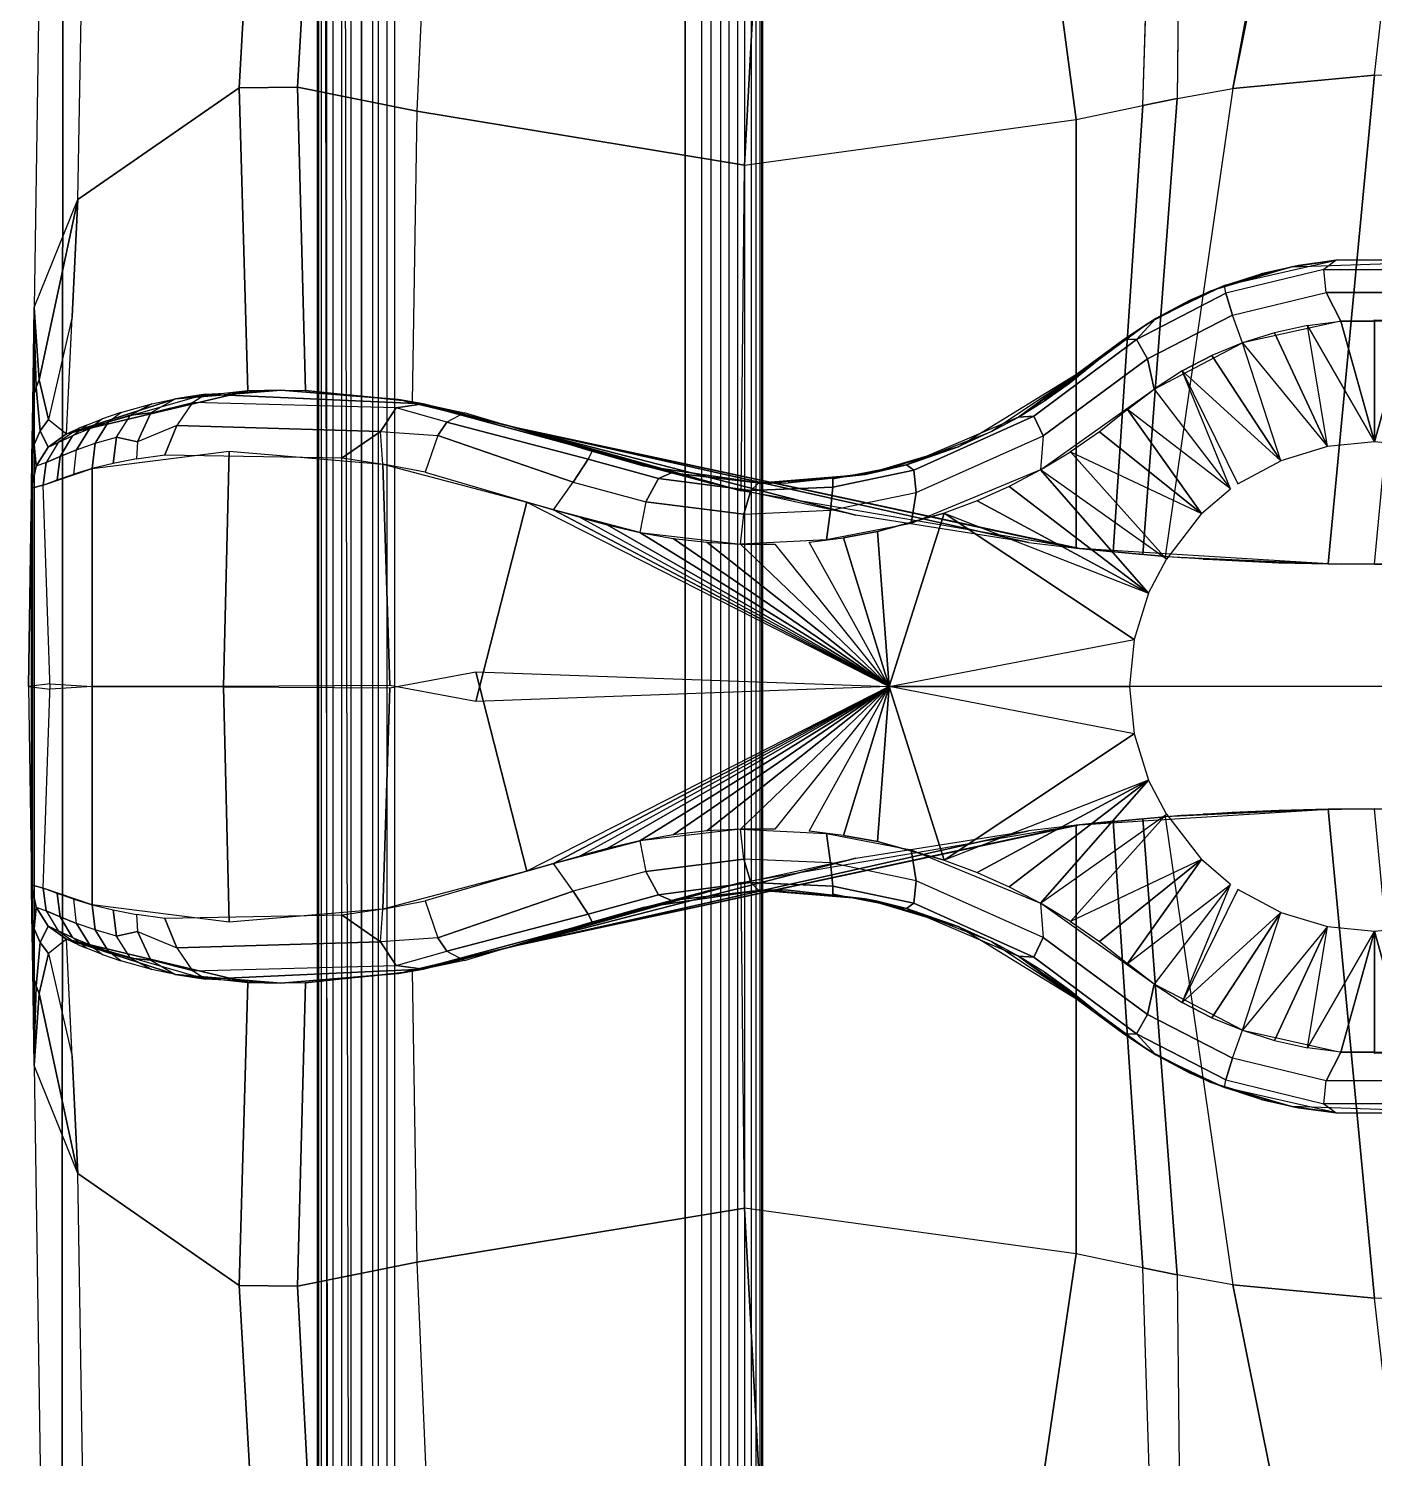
# Model space of a CAD drawing. Extents: x 0.7 to 22.7, y -29.1 to 8.9.
# Drawn here: x 0.67 to 11.67, y -17.46 to -5.77 of the extents above; entities that cross this region are included whole.
import ezdxf

# ---------------------------------------------------------------- set-up
doc = ezdxf.new("R2010")
doc.units = 0
doc.header["$MEASUREMENT"] = 0
doc.layers.get('0').update_dxf_attribs({"linetype": 'CONTINUOUS'})

msp = doc.modelspace()

# ---------------------------------------------------------------- linework, layer by layer
at = {"lineweight": -3}
msp.add_line((13.67, -11.149), (9.67, -11.149), dxfattribs=at)
msp.add_line((13.67, -11.149), (9.67, -11.149), dxfattribs=at)
for points in [[(1.073, -7.167, 76.944), (1.344, 7.867, 77.027), (0.956, 7.866, 77.866), (0.717, -8.05, 77.711)], [(0.94, -29.149, 77.857), (0.94, -29.149, 84.145), (0.956, 7.866, 84.145), (0.956, 7.866, 77.866)], [(0.956, 7.866, 84.145), (6.67, 6.121, 84.145), (6.67, -28.849, 84.145), (0.94, -29.149, 84.145)], [(1.344, 7.867, 77.027), (3.183, 7.858, 76.733), (2.391, -6.253, 76.598), (1.073, -7.167, 76.944)], [(3.183, 7.858, 76.733), (3.679, 7.856, 76.791), (2.868, -6.249, 76.61), (2.391, -6.253, 76.598)], [(3.679, 7.856, 76.791), (4.492, 7.854, 76.974), (3.844, -6.444, 76.745), (2.868, -6.249, 76.61)], [(7.314, 7.851, 77.721), (4.492, 7.854, 76.974), (3.844, -6.444, 76.745), (6.521, -6.886, 77.55)], [(9.232, -6.512, 78.013), (7.314, 7.851, 77.721), (6.521, -6.886, 77.55), (9.232, -6.512, 78.013)], [(9.778, -6.398, 78.066), (10.21, 7.851, 78.098), (7.314, 7.851, 77.721), (9.232, -6.512, 78.013)], [(10.512, -6.258, 78.116), (13.13, 7.851, 78.098), (10.21, 7.851, 78.098), (10.059, -6.341, 78.088)], [(9.778, -6.398, 78.066), (10.194, 6.851, 78.097), (10.059, -6.341, 78.088), (9.778, -6.398, 78.066)], [(10.512, -6.258, 78.116), (11.67, -6.149, 78.145), (13.147, 6.851, 78.097), (10.512, -6.258, 78.116)], [(3.031, 6.121, 82.168), (3.039, 6.121, 82.259), (3.039, -28.849, 82.259), (3.031, -28.849, 82.168)], [(3.031, 6.121, 79.824), (3.037, 6.121, 79.745), (3.037, -28.849, 79.745), (3.031, -28.849, 79.816)], [(3.031, -28.849, 79.816), (3.031, -28.849, 82.168), (3.031, 6.121, 82.168), (3.031, 6.121, 79.824)], [(3.037, -28.849, 79.745), (3.126, -28.849, 79.53), (3.085, 6.121, 79.597), (3.037, 6.121, 79.745)], [(3.039, -28.849, 82.259), (3.064, -28.849, 82.348), (3.064, 6.121, 82.348), (3.039, 6.121, 82.259)], [(3.064, 6.121, 82.348), (3.105, 6.121, 82.43), (3.105, -28.849, 82.43), (3.064, -28.849, 82.348)], [(3.085, 6.121, 79.597), (3.237, 6.121, 79.419), (3.304, -28.849, 79.378), (3.126, -28.849, 79.53)], [(3.105, -28.849, 82.43), (3.16, -28.849, 82.503), (3.16, 6.121, 82.503), (3.105, 6.121, 82.43)], [(3.16, 6.121, 82.503), (3.228, 6.121, 82.565), (3.228, -28.849, 82.565), (3.16, -28.849, 82.503)], [(3.228, -28.849, 82.565), (3.306, -28.849, 82.614), (3.306, 6.121, 82.614), (3.228, 6.121, 82.565)], [(3.304, -28.849, 79.378), (3.531, -28.849, 79.324), (3.531, 6.121, 79.324), (3.237, 6.121, 79.419)], [(3.306, 6.121, 82.614), (3.391, 6.121, 82.648), (3.391, -28.849, 82.648), (3.306, -28.849, 82.614)], [(3.391, 6.121, 82.648), (3.481, 6.121, 82.665), (3.481, -28.849, 82.665), (3.391, -28.849, 82.648)], [(3.531, 6.121, 82.668), (3.481, 6.121, 82.665), (3.481, -28.849, 82.665), (3.531, -28.849, 82.668)], [(3.598, -28.849, 82.663), (3.531, -28.849, 82.668), (3.531, 6.121, 82.668), (3.598, 6.121, 82.663)], [(3.663, 6.121, 82.65), (3.598, 6.121, 82.663), (3.598, -28.849, 82.663), (3.663, -28.849, 82.65)], [(3.663, -28.849, 82.65), (3.663, 6.121, 82.65), (6.038, 6.121, 81.997), (6.038, -28.849, 81.997)], [(6.038, 6.121, 81.997), (6.17, 6.121, 81.98), (6.17, -28.849, 81.98), (6.038, -28.849, 81.997)], [(6.17, -28.849, 81.98), (6.249, -28.849, 81.986), (6.249, 6.121, 81.986), (6.17, 6.121, 81.98)], [(6.249, 6.121, 81.986), (6.325, 6.121, 82.004), (6.325, -28.849, 82.004), (6.249, -28.849, 81.986)], [(6.325, -28.849, 82.004), (6.397, -28.849, 82.034), (6.397, 6.121, 82.034), (6.325, 6.121, 82.004)], [(6.397, 6.121, 82.034), (6.464, 6.121, 82.075), (6.464, -28.849, 82.075), (6.397, -28.849, 82.034)], [(6.464, -28.849, 82.075), (6.524, -28.849, 82.126), (6.524, 6.121, 82.126), (6.464, 6.121, 82.075)], [(6.524, 6.121, 82.126), (6.575, 6.121, 82.186), (6.575, -28.849, 82.186), (6.524, -28.849, 82.126)], [(6.575, -28.849, 82.186), (6.616, -28.849, 82.253), (6.616, 6.121, 82.253), (6.575, 6.121, 82.186)], [(6.616, 6.121, 82.253), (6.646, 6.121, 82.325), (6.646, -28.849, 82.325), (6.616, -28.849, 82.253)], [(6.646, -28.849, 82.325), (6.664, -28.849, 82.401), (6.664, 6.121, 82.401), (6.646, 6.121, 82.325)], [(6.664, 6.121, 82.401), (6.67, 6.121, 82.48), (6.67, -28.849, 82.48), (6.664, -28.849, 82.401)], [(6.67, 6.121, 82.48), (6.67, 6.121, 84.145), (6.67, -28.849, 84.145), (6.67, -28.849, 82.48)], [(6.67, -28.849, 84.145), (6.67, -28.849, 82.48), (6.67, 6.121, 82.48), (6.67, 6.121, 84.145)], [(11.293, -10.146, 74.159), (11.67, -6.149, 78.145), (10.512, -6.258, 78.116), (9.959, -10.084, 74.357)], [(11.67, -10.149, 74.145), (12.048, -6.163, 78.142), (11.67, -6.149, 78.145), (11.293, -10.146, 74.159)], [(1.073, -7.167, 76.944), (2.391, -6.253, 76.598), (2.463, -8.73, 74.098), (0.98, -9.083, 74.703)], [(2.391, -6.253, 76.598), (2.868, -6.249, 76.61), (2.934, -8.729, 74.115), (2.463, -8.73, 74.098)], [(2.934, -8.729, 74.115), (2.868, -6.249, 76.61), (3.844, -6.444, 76.745), (3.805, -8.822, 74.273)], [(10.059, -6.341, 78.088), (10.512, -6.258, 78.116), (9.959, -10.084, 74.357), (9.778, -10.07, 74.394)], [(9.232, -6.512, 78.013), (9.778, -6.398, 78.066), (9.536, -10.048, 74.445), (9.232, -10.017, 74.508)], [(9.778, -6.398, 78.066), (10.059, -6.341, 78.088), (9.778, -10.07, 74.394), (9.536, -10.048, 74.445)], [(6.495, -9.548, 74.883), (6.521, -6.886, 77.55), (3.844, -6.444, 76.745), (3.805, -8.822, 74.273)], [(6.521, -6.886, 77.55), (9.232, -6.512, 78.013), (9.232, -10.017, 74.508), (6.495, -9.548, 74.883)], [(0.757, -8.64, 76.952), (0.717, -8.05, 77.711), (1.073, -7.167, 76.944), (0.757, -8.64, 76.952)], [(0.757, -8.64, 76.952), (1.073, -7.167, 76.944), (1.027, -8.125, 75.823), (0.833, -8.966, 76.055)], [(11.359, -7.663, 0.397), (11.258, -7.738, 0.154), (10.455, -7.933, 0.183), (10.446, -7.87, 0.425)], [(12.119, -7.679, 3.745), (11.985, -7.663, 0.397), (11.359, -7.663, 0.397), (10.995, -7.716, 3.755)], [(11.359, -7.663, 0.397), (11.258, -7.738, 0.154), (12.086, -7.738, 0.155), (11.985, -7.663, 0.397)], [(11.277, -7.928, -0.037), (11.258, -7.738, 0.154), (10.455, -7.933, 0.183), (10.511, -8.112, -0.007)], [(12.086, -7.738, 0.155), (12.067, -7.928, -0.037), (11.277, -7.928, -0.037), (11.258, -7.738, 0.154)], [(9.884, -8.139, 0.458), (9.727, -8.311, 0.234), (10.455, -7.933, 0.183), (10.446, -7.87, 0.425)], [(9.727, -8.311, 0.234), (9.816, -8.468, 0.045), (10.511, -8.112, -0.007), (10.455, -7.933, 0.183)], [(10.511, -8.112, -0.007), (11.277, -7.928, -0.037), (11.396, -8.161, -0.103), (10.592, -8.339, -0.074)], [(12.067, -7.928, -0.037), (11.946, -8.161, -0.103), (11.396, -8.161, -0.103), (11.277, -7.928, -0.037)], [(0.717, -8.05, 77.711), (0.717, -14.248, 77.711), (0.705, -13.464, 77.05), (0.705, -8.834, 77.05)], [(0.715, -8.15, 77.686), (0.717, -8.05, 77.711), (0.757, -8.64, 76.952), (0.731, -8.7, 76.975)], [(0.712, -8.761, 77.019), (0.714, -8.246, 77.63), (0.715, -8.174, 77.653), (0.731, -8.7, 76.975)], [(0.98, -9.083, 74.703), (1.027, -8.125, 75.823), (0.833, -8.966, 76.055), (0.98, -9.083, 74.703)], [(9.816, -8.468, 0.045), (9.869, -8.716, -0.02), (10.592, -8.339, -0.074), (10.511, -8.112, -0.007)], [(11.124, -8.197, -0.097), (11.396, -8.161, -0.103), (11.67, -9.149, -0.105), (11.124, -8.197, -0.097)], [(11.396, -8.161, -0.103), (11.671, -8.161, -0.103), (11.67, -9.149, -0.105), (11.396, -8.161, -0.103)], [(11.671, -8.149, -0.105), (11.946, -8.161, -0.103), (11.67, -9.149, -0.105), (11.671, -8.161, -0.103)], [(11.946, -8.161, -0.103), (12.055, -9.187, -0.101), (11.67, -9.149, -0.105), (11.946, -8.161, -0.103)], [(0.705, -8.834, 77.05), (0.714, -8.246, 77.63), (0.712, -8.761, 77.019), (0.705, -8.834, 77.05)], [(10.592, -8.339, -0.074), (11.286, -9.187, -0.101), (10.855, -8.256, -0.087), (10.592, -8.339, -0.074)], [(10.855, -8.256, -0.087), (11.286, -9.187, -0.101), (11.124, -8.197, -0.097), (10.855, -8.256, -0.087)], [(11.124, -8.197, -0.097), (11.67, -9.149, -0.105), (11.286, -9.187, -0.101), (11.124, -8.197, -0.097)], [(9.622, -8.311, 0.478), (8.762, -8.945, 0.586), (8.888, -8.938, 0.334), (9.727, -8.311, 0.234)], [(9.816, -8.468, 0.045), (9.727, -8.311, 0.234), (8.888, -8.938, 0.334), (8.963, -9.098, 0.146)], [(10.341, -8.443, -0.059), (10.905, -9.302, -0.089), (10.592, -8.339, -0.074), (10.341, -8.443, -0.059)], [(10.592, -8.339, -0.074), (11.286, -9.187, -0.101), (10.905, -9.302, -0.089), (10.592, -8.339, -0.074)], [(8.963, -9.098, 0.146), (8.941, -9.378, 0.091), (9.869, -8.716, -0.02), (9.816, -8.468, 0.045)], [(10.1, -8.568, -0.04), (10.341, -8.443, -0.059), (10.905, -9.302, -0.089), (10.1, -8.568, -0.04)], [(10.1, -8.568, -0.04), (10.905, -9.302, -0.089), (10.341, -8.443, -0.059), (10.1, -8.568, -0.04)], [(0.766, -9.057, 76.068), (0.731, -8.7, 76.975), (0.757, -8.64, 76.952), (0.833, -8.966, 76.055)], [(9.869, -8.716, -0.02), (10.495, -9.531, 0.116), (10.1, -8.568, -0.04), (9.869, -8.716, -0.02)], [(10.1, -8.568, -0.04), (10.555, -9.49, -0.072), (10.905, -9.302, -0.089), (10.1, -8.568, -0.04)], [(0.705, -8.834, 77.05), (0.712, -8.761, 77.019), (0.716, -9.169, 76.107), (0.698, -9.282, 76.167)], [(0.716, -9.169, 76.107), (0.712, -8.761, 77.019), (0.731, -8.7, 76.975), (0.766, -9.057, 76.068)], [(0.98, -9.083, 74.703), (2.463, -8.73, 74.098), (1.87, -8.795, 56.569), (0.98, -9.083, 5.414)], [(2.115, -8.757, 3.482), (1.87, -8.795, 21.366), (0.98, -9.083, 5.414), (2.115, -8.757, 3.482)], [(1.87, -8.795, 3.765), (1.669, -8.912, 3.609), (2.009, -8.826, 3.261), (2.115, -8.757, 3.482)], [(2.731, -8.724, 16.129), (1.87, -8.795, 21.366), (2.115, -8.757, 3.482), (2.731, -8.724, 16.129)], [(2.731, -8.724, 45.61), (1.87, -8.795, 56.569), (1.87, -8.795, 21.366), (2.731, -8.724, 16.129)], [(2.731, -8.724, 45.61), (2.463, -8.73, 74.098), (1.87, -8.795, 56.569), (2.731, -8.724, 45.61)], [(2.009, -8.826, 3.261), (2.115, -8.757, 3.482), (3.896, -8.838, 2.145), (3.674, -8.87, 1.965)], [(3.896, -8.838, 2.145), (2.115, -8.757, 3.482), (2.731, -8.724, 16.129), (3.694, -8.803, 16.129)], [(2.731, -8.724, 45.61), (2.934, -8.729, 74.115), (2.463, -8.73, 74.098), (2.731, -8.724, 45.61)], [(3.694, -8.803, 16.129), (3.694, -8.803, 45.61), (2.731, -8.724, 45.61), (2.731, -8.724, 16.129)], [(2.731, -8.724, 45.61), (2.934, -8.729, 74.115), (3.694, -8.803, 45.61), (2.731, -8.724, 45.61)], [(4.661, -9.034, 56.447), (3.805, -8.822, 74.273), (2.934, -8.729, 74.115), (3.694, -8.803, 45.61)], [(9.869, -8.716, -0.02), (10.495, -9.531, 0.116), (9.651, -8.884, 0.002), (9.869, -8.716, -0.02)], [(0.705, -8.834, 77.05), (0.698, -9.282, 76.167), (0.698, -13.016, 76.167), (0.705, -13.464, 77.05)], [(0.98, -9.083, 5.414), (1.87, -8.795, 21.366), (1.87, -8.795, 56.569), (0.98, -9.083, 5.414)], [(1.324, -8.985, 4.204), (1.423, -8.908, 4.41), (1.678, -8.836, 4.016), (1.502, -8.93, 3.916)], [(1.678, -8.836, 4.016), (1.87, -8.795, 3.765), (1.669, -8.912, 3.609), (1.502, -8.93, 3.916)], [(2.009, -8.826, 3.261), (1.883, -9.014, 3.14), (1.56, -9.147, 3.502), (1.669, -8.912, 3.609)], [(2.009, -8.826, 3.261), (1.883, -9.014, 3.14), (3.547, -9.062, 1.794), (3.674, -8.87, 1.965)], [(4.016, -9.095, 1.608), (4.088, -8.986, 1.711), (3.674, -8.87, 1.965), (3.547, -9.062, 1.794)], [(3.896, -8.838, 2.145), (4.232, -8.911, 1.995), (4.088, -8.986, 1.711), (3.674, -8.87, 1.965)], [(3.896, -8.838, 2.145), (3.694, -8.803, 16.129), (4.661, -9.034, 20.033), (4.661, -9.034, 1.826)], [(3.694, -8.803, 45.61), (4.661, -9.034, 56.447), (4.661, -9.034, 20.033), (3.694, -8.803, 16.129)], [(4.661, -9.034, 56.447), (6.495, -9.548, 74.883), (3.805, -8.822, 74.273), (4.661, -9.034, 56.447)], [(9.423, -9.065, 0.028), (10.256, -9.735, -0.052), (9.651, -8.884, 0.002), (9.423, -9.065, 0.028)], [(9.651, -8.884, 0.002), (10.256, -9.735, -0.052), (10.495, -9.531, 0.116), (9.651, -8.884, 0.002)], [(0.766, -9.057, 76.068), (0.833, -8.966, 76.055), (0.98, -9.083, 74.703), (0.831, -9.192, 74.703)], [(1.03, -9.099, 4.805), (1.143, -9.011, 4.969), (1.274, -8.959, 4.684), (1.167, -9.042, 4.5)], [(1.167, -9.042, 4.5), (1.062, -9.214, 4.425), (1.215, -9.16, 4.118), (1.324, -8.985, 4.204)], [(1.423, -8.908, 4.41), (1.274, -8.959, 4.684), (1.167, -9.042, 4.5), (1.324, -8.985, 4.204)], [(1.388, -9.11, 3.819), (1.502, -8.93, 3.916), (1.324, -8.985, 4.204), (1.215, -9.16, 4.118)], [(1.502, -8.93, 3.916), (1.669, -8.912, 3.609), (1.56, -9.147, 3.502), (1.388, -9.11, 3.819)], [(5.243, -9.29, 1.309), (4.088, -8.986, 1.711), (4.016, -9.095, 1.608), (5.121, -9.477, 1.126)], [(5.277, -9.225, 1.578), (4.232, -8.911, 1.995), (4.088, -8.986, 1.711), (5.243, -9.29, 1.309)], [(7.845, -9.335, 0.764), (7.905, -9.379, 0.512), (8.888, -8.938, 0.334), (8.762, -8.945, 0.586)], [(7.905, -9.379, 0.512), (7.924, -9.561, 0.326), (8.963, -9.098, 0.146), (8.888, -8.938, 0.334)], [(0.731, -9.347, 74.703), (0.716, -9.169, 76.107), (0.766, -9.057, 76.068), (0.831, -9.192, 74.703)], [(0.912, -9.153, 5.117), (0.814, -9.317, 5.063), (0.928, -9.267, 4.74), (1.03, -9.099, 4.805)], [(0.98, -9.083, 5.414), (1.084, -9.036, 5.115), (0.912, -9.153, 5.117), (0.831, -9.192, 5.388)], [(0.831, -9.192, 5.388), (0.98, -9.083, 5.414), (0.98, -9.083, 74.703), (0.831, -9.192, 74.703)], [(1.143, -9.011, 4.969), (1.084, -9.036, 5.115), (0.912, -9.153, 5.117), (1.03, -9.099, 4.805)], [(1.167, -9.042, 4.5), (1.03, -9.099, 4.805), (0.928, -9.267, 4.74), (1.062, -9.214, 4.425)], [(1.191, -9.366, 4.066), (1.215, -9.16, 4.118), (1.388, -9.11, 3.819), (1.362, -9.324, 3.768)], [(1.362, -9.324, 3.768), (1.388, -9.11, 3.819), (1.56, -9.147, 3.502), (1.552, -9.286, 3.478)], [(1.56, -9.147, 3.502), (1.552, -9.286, 3.478), (1.785, -9.254, 3.168), (1.883, -9.014, 3.14)], [(1.883, -9.014, 3.14), (1.785, -9.254, 3.168), (3.232, -9.279, 1.895), (3.547, -9.062, 1.794)], [(3.232, -9.279, 1.895), (3.566, -9.329, 1.705), (3.547, -9.062, 1.794), (3.232, -9.279, 1.895)], [(4.016, -9.095, 1.608), (3.911, -9.397, 1.538), (3.566, -9.329, 1.705), (3.547, -9.062, 1.794)], [(4.016, -9.095, 1.608), (3.911, -9.397, 1.538), (4.96, -9.704, 1.109), (5.121, -9.477, 1.126)], [(6.659, -9.485, 4.642), (5.694, -9.344, 5.387), (4.661, -9.034, 1.826), (5.694, -9.344, 1.424)], [(5.694, -9.344, 5.387), (4.661, -9.034, 1.826), (5.236, -9.213, 6.761), (5.694, -9.344, 5.387)], [(5.236, -9.213, 29.614), (4.661, -9.034, 38.24), (4.661, -9.034, 1.826), (5.236, -9.213, 6.761)], [(4.661, -9.034, 38.24), (5.627, -9.325, 30.894), (5.236, -9.213, 29.614), (4.661, -9.034, 38.24)], [(4.661, -9.034, 38.24), (6.249, -9.488, 31.514), (5.627, -9.325, 30.894), (4.661, -9.034, 38.24)], [(4.661, -9.034, 38.24), (7.432, -9.748, 31.997), (6.249, -9.488, 31.514), (4.661, -9.034, 38.24)], [(4.661, -9.034, 38.24), (8.843, -9.971, 32.355), (7.432, -9.748, 31.997), (4.661, -9.034, 38.24)], [(4.661, -9.034, 38.24), (4.661, -9.034, 56.447), (8.843, -9.971, 32.355), (4.661, -9.034, 38.24)], [(8.843, -9.971, 32.355), (9.259, -10.02, 32.432), (4.661, -9.034, 56.447), (8.843, -9.971, 32.355)], [(9.259, -10.02, 32.432), (9.232, -10.017, 74.508), (4.661, -9.034, 56.447), (9.259, -10.02, 32.432)], [(4.661, -9.034, 56.447), (9.232, -10.017, 74.508), (6.495, -9.548, 74.883), (4.661, -9.034, 56.447)], [(8.268, -9.188, 4.148), (7.845, -9.335, 0.764), (8.541, -9.064, 0.623), (8.268, -9.188, 4.148)], [(8.963, -9.098, 0.146), (8.941, -9.378, 0.091), (7.884, -9.815, 0.273), (7.924, -9.561, 0.326)], [(9.186, -9.229, 0.057), (10.256, -9.735, -0.052), (9.423, -9.065, 0.028), (9.186, -9.229, 0.057)], [(0.695, -9.527, 74.703), (0.698, -9.282, 76.167), (0.716, -9.169, 76.107), (0.731, -9.347, 74.703)], [(0.831, -9.192, 74.703), (0.731, -9.347, 74.703), (0.732, -9.346, 5.366), (0.831, -9.192, 5.388)], [(0.831, -9.192, 5.388), (0.912, -9.153, 5.117), (0.814, -9.317, 5.063), (0.732, -9.346, 5.366)], [(1.062, -9.214, 4.425), (0.928, -9.267, 4.74), (0.905, -9.458, 4.691), (1.039, -9.412, 4.374)], [(1.215, -9.16, 4.118), (1.191, -9.366, 4.066), (1.039, -9.412, 4.374), (1.062, -9.214, 4.425)], [(1.191, -9.366, 4.066), (2.309, -9.224, 2.602), (2.264, -11.148, 2.646), (1.191, -11.149, 4.066)], [(2.309, -9.224, 2.602), (3.566, -9.329, 1.705), (3.623, -11.139, 1.676), (2.264, -11.148, 2.646)], [(5.926, -9.4, 1.336), (5.277, -9.225, 1.578), (5.243, -9.29, 1.309), (5.818, -9.447, 1.101)], [(7.607, -9.394, 0.82), (8.268, -9.188, 4.148), (7.507, -9.414, 4.356), (7.607, -9.394, 0.82)], [(8.268, -9.188, 4.148), (7.607, -9.394, 0.82), (7.845, -9.335, 0.764), (8.268, -9.188, 4.148)], [(8.941, -9.378, 0.091), (9.186, -9.229, 0.057), (9.97, -10.107, 0.116), (8.941, -9.378, 0.091)], [(9.186, -9.229, 0.057), (10.256, -9.735, -0.052), (9.97, -10.107, 0.116), (9.186, -9.229, 0.057)], [(0.698, -13.016, 76.167), (0.695, -12.771, 74.703), (0.695, -9.527, 74.703), (0.698, -9.282, 76.167)], [(0.814, -9.317, 5.063), (0.732, -9.346, 5.366), (0.695, -9.527, 5.351), (0.79, -9.502, 5.017)], [(0.695, -9.527, 5.351), (0.695, -9.527, 74.703), (0.731, -9.347, 74.703), (0.732, -9.346, 5.366)], [(0.814, -9.317, 5.063), (0.79, -9.502, 5.017), (0.905, -9.458, 4.691), (0.928, -9.267, 4.74)], [(3.566, -9.329, 1.705), (4.743, -9.641, 1.192), (4.327, -11.271, 1.365), (3.623, -11.139, 1.676)], [(5.243, -9.29, 1.309), (5.121, -9.477, 1.126), (5.716, -9.637, 0.917), (5.818, -9.447, 1.101)], [(6.659, -9.485, 4.642), (5.926, -9.4, 1.336), (5.694, -9.344, 1.424), (6.659, -9.485, 4.642)], [(7.845, -9.335, 0.764), (7.244, -9.454, 0.914), (7.245, -9.518, 0.667), (7.905, -9.379, 0.512)], [(0.79, -9.502, 5.017), (1.191, -9.366, 4.066), (1.191, -11.149, 4.066), (0.847, -11.171, 4.854)], [(6.516, -9.739, 0.669), (6.573, -9.547, 0.854), (5.818, -9.447, 1.101), (5.716, -9.637, 0.917)], [(6.636, -9.485, 1.092), (5.926, -9.4, 1.336), (5.818, -9.447, 1.101), (6.573, -9.547, 0.854)], [(5.926, -9.4, 1.336), (6.659, -9.485, 4.642), (6.636, -9.485, 1.092), (5.926, -9.4, 1.336)], [(7.243, -9.439, 0.919), (6.636, -9.485, 1.092), (6.573, -9.547, 0.854), (7.245, -9.518, 0.667)], [(6.879, -9.484, 1.017), (7.507, -9.414, 4.356), (6.636, -9.485, 1.092), (6.879, -9.484, 1.017)], [(6.636, -9.485, 1.092), (7.507, -9.414, 4.356), (6.742, -9.486, 4.61), (6.636, -9.485, 1.092)], [(7.607, -9.394, 0.82), (7.507, -9.414, 4.356), (6.879, -9.484, 1.017), (7.607, -9.394, 0.82)], [(7.924, -9.561, 0.326), (7.905, -9.379, 0.512), (7.245, -9.518, 0.667), (7.226, -9.707, 0.481)], [(8.686, -9.512, 0.129), (9.823, -10.384, -0.015), (8.941, -9.378, 0.091), (8.686, -9.512, 0.129)], [(9.823, -10.384, -0.015), (9.97, -10.107, 0.116), (8.941, -9.378, 0.091), (9.823, -10.384, -0.015)], [(0.695, -9.527, 5.351), (0.67, -11.149, 5.45), (0.847, -11.171, 4.854), (0.79, -9.502, 5.017)], [(0.695, -9.527, 74.703), (0.695, -11.149, 74.703), (0.67, -11.149, 5.45), (0.695, -9.527, 5.351)], [(5.716, -9.637, 0.917), (5.667, -9.89, 0.861), (4.96, -9.704, 1.109), (5.121, -9.477, 1.126)], [(6.573, -9.547, 0.854), (6.516, -9.739, 0.669), (7.226, -9.707, 0.481), (7.245, -9.518, 0.667)], [(6.636, -9.485, 1.092), (6.742, -9.486, 4.61), (6.659, -9.485, 4.642), (6.636, -9.485, 1.092)], [(7.191, -9.95, 0.427), (7.226, -9.707, 0.481), (7.924, -9.561, 0.326), (7.884, -9.815, 0.273)], [(8.423, -9.63, 0.173), (9.823, -10.384, -0.015), (8.686, -9.512, 0.129), (8.423, -9.63, 0.173)], [(4.327, -11.271, 1.365), (4.743, -9.641, 1.192), (7.705, -11.149, 0.31), (4.327, -11.271, 1.365)], [(4.743, -9.641, 1.192), (7.705, -11.149, 0.31), (4.96, -9.704, 1.109), (4.743, -9.641, 1.192)], [(6.516, -9.739, 0.669), (5.716, -9.637, 0.917), (5.667, -9.89, 0.861), (6.49, -9.985, 0.609)], [(8.155, -9.731, 0.221), (9.823, -10.384, -0.015), (8.423, -9.63, 0.173), (8.155, -9.731, 0.221)], [(4.96, -9.704, 1.109), (7.705, -11.149, 0.31), (5.178, -9.766, 1.029), (4.96, -9.704, 1.109)], [(5.178, -9.766, 1.029), (5.398, -9.826, 0.952), (7.705, -11.149, 0.31), (5.178, -9.766, 1.029)], [(7.226, -9.707, 0.481), (7.191, -9.95, 0.427), (6.49, -9.985, 0.609), (6.516, -9.739, 0.669)], [(8.155, -9.731, 0.221), (7.609, -9.882, 0.331), (7.705, -11.149, 0.31), (7.609, -9.882, 0.331)], [(7.609, -9.882, 0.331), (7.705, -11.149, 0.31), (8.155, -9.731, 0.221), (7.609, -9.882, 0.331)], [(9.708, -10.764, -0.004), (8.155, -9.731, 0.221), (7.705, -11.149, 0.31), (8.155, -9.731, 0.221)], [(7.705, -11.149, 0.31), (9.708, -10.764, -0.004), (8.155, -9.731, 0.221), (7.705, -11.149, 0.31)], [(9.708, -10.764, -0.004), (8.155, -9.731, 0.221), (9.823, -10.384, -0.015), (9.708, -10.764, -0.004)], [(5.398, -9.826, 0.952), (5.667, -9.89, 0.861), (7.705, -11.149, 0.31), (5.398, -9.826, 0.952)], [(5.667, -9.89, 0.861), (5.938, -9.937, 0.773), (7.705, -11.149, 0.31), (5.667, -9.89, 0.861)], [(7.051, -9.967, 0.461), (7.331, -9.933, 0.393), (7.705, -11.149, 0.31), (7.051, -9.967, 0.461)], [(7.609, -9.882, 0.331), (7.331, -9.933, 0.393), (7.705, -11.149, 0.31), (7.331, -9.933, 0.393)], [(7.609, -9.882, 0.331), (7.331, -9.933, 0.393), (7.705, -11.149, 0.31), (7.609, -9.882, 0.331)], [(5.938, -9.937, 0.773), (6.213, -9.969, 0.689), (7.705, -11.149, 0.31), (5.938, -9.937, 0.773)], [(6.213, -9.969, 0.689), (6.49, -9.985, 0.609), (7.705, -11.149, 0.31), (6.213, -9.969, 0.689)], [(6.49, -9.985, 0.609), (6.77, -9.984, 0.533), (7.705, -11.149, 0.31), (6.49, -9.985, 0.609)], [(6.77, -9.984, 0.533), (7.705, -11.149, 0.31), (6.49, -9.985, 0.609), (6.77, -9.984, 0.533)], [(9.259, -10.02, 32.432), (9.536, -10.048, 74.445), (9.232, -10.017, 74.508), (9.259, -10.02, 32.432)], [(9.259, -10.02, 32.432), (9.778, -10.07, 74.394), (9.536, -10.048, 74.445), (9.259, -10.02, 32.432)], [(9.259, -10.02, 32.432), (9.959, -10.084, 74.357), (9.778, -10.07, 74.394), (9.259, -10.02, 32.432)], [(9.259, -10.02, 32.432), (10.092, -10.094, 32.55), (11.293, -10.146, 74.159), (9.259, -10.02, 32.432)], [(9.259, -10.02, 32.432), (9.959, -10.084, 74.357), (11.293, -10.146, 74.159), (9.259, -10.02, 32.432)], [(10.092, -10.094, 32.55), (11.293, -10.146, 74.159), (10.27, -10.106, 32.748), (10.092, -10.094, 32.55)], [(10.27, -10.106, 32.748), (10.27, -10.106, 33.208), (10.297, -10.107, 33.477), (10.27, -10.106, 32.748)], [(10.297, -10.107, 33.477), (10.509, -10.119, 33.989), (11.293, -10.146, 74.159), (10.297, -10.107, 33.477)], [(10.889, -10.136, 34.37), (11.293, -10.146, 74.159), (10.889, -10.136, 34.37), (10.509, -10.119, 33.989)], [(10.889, -10.136, 34.37), (11.293, -10.146, 74.159), (11.401, -10.148, 34.582), (10.889, -10.136, 34.37)], [(11.401, -10.148, 34.582), (11.293, -10.146, 74.159), (11.67, -10.149, 34.608), (11.401, -10.148, 34.582)], [(11.293, -10.146, 74.159), (11.67, -10.149, 34.608), (11.67, -10.149, 74.145), (11.293, -10.146, 74.159)], [(11.67, -10.149, 34.608), (11.94, -10.148, 34.582), (11.67, -10.149, 74.145), (11.67, -10.149, 34.608)], [(7.705, -11.149, 0.31), (9.708, -10.764, -0.004), (9.67, -11.149), (7.705, -11.149, 0.31)], [(3.623, -11.159, 1.676), (4.327, -11.027, 1.365), (4.743, -12.657, 1.192), (3.566, -12.969, 1.705)], [(4.327, -11.027, 1.365), (7.705, -11.149, 0.31), (4.743, -12.657, 1.192), (4.327, -11.027, 1.365)], [(0.79, -12.796, 5.017), (0.847, -11.127, 4.854), (0.67, -11.149, 5.45), (0.695, -12.771, 5.351)], [(0.67, -11.149, 5.45), (0.695, -12.771, 5.351), (0.695, -12.771, 74.703), (0.695, -11.149, 74.703)], [(0.847, -11.127, 4.854), (1.191, -11.149, 4.066), (1.191, -12.932, 4.066), (0.79, -12.796, 5.017)], [(1.191, -11.149, 4.066), (2.264, -11.15, 2.646), (2.309, -13.074, 2.602), (1.191, -12.932, 4.066)], [(2.264, -11.15, 2.646), (3.623, -11.159, 1.676), (3.566, -12.969, 1.705), (2.309, -13.074, 2.602)], [(4.743, -12.657, 1.192), (4.96, -12.594, 1.109), (7.705, -11.149, 0.31), (4.743, -12.657, 1.192)], [(4.96, -12.594, 1.109), (5.178, -12.532, 1.029), (7.705, -11.149, 0.31), (4.96, -12.594, 1.109)], [(5.178, -12.532, 1.029), (7.705, -11.149, 0.31), (5.398, -12.472, 0.952), (5.178, -12.532, 1.029)], [(5.398, -12.472, 0.952), (7.705, -11.149, 0.31), (5.667, -12.409, 0.861), (5.398, -12.472, 0.952)], [(5.667, -12.409, 0.861), (7.705, -11.149, 0.31), (5.938, -12.361, 0.773), (5.667, -12.409, 0.861)], [(5.938, -12.361, 0.773), (7.705, -11.149, 0.31), (6.213, -12.329, 0.689), (5.938, -12.361, 0.773)], [(6.213, -12.329, 0.689), (7.705, -11.149, 0.31), (6.49, -12.314, 0.609), (6.213, -12.329, 0.689)], [(6.49, -12.314, 0.609), (7.705, -11.149, 0.31), (6.77, -12.314, 0.533), (6.49, -12.314, 0.609)], [(6.77, -12.314, 0.533), (6.49, -12.314, 0.609), (7.705, -11.149, 0.31), (6.77, -12.314, 0.533)], [(7.051, -12.332, 0.461), (7.705, -11.149, 0.31), (7.331, -12.366, 0.393), (7.051, -12.332, 0.461)], [(7.331, -12.366, 0.393), (7.705, -11.149, 0.31), (7.331, -12.366, 0.393), (7.609, -12.416, 0.331)], [(7.609, -12.416, 0.331), (7.705, -11.149, 0.31), (7.331, -12.366, 0.393), (7.609, -12.416, 0.331)], [(7.609, -12.416, 0.331), (7.705, -11.149, 0.31), (7.609, -12.416, 0.331), (8.155, -12.567, 0.221)], [(7.609, -12.416, 0.331), (8.155, -12.567, 0.221), (7.705, -11.149, 0.31), (7.609, -12.416, 0.331)], [(8.155, -12.567, 0.221), (7.705, -11.149, 0.31), (8.155, -12.567, 0.221), (9.708, -11.534, -0.004)], [(7.705, -11.149, 0.31), (8.155, -12.567, 0.221), (9.708, -11.534, -0.004), (7.705, -11.149, 0.31)], [(7.705, -11.149, 0.31), (9.67, -11.149), (9.708, -11.534, -0.004), (7.705, -11.149, 0.31)], [(9.708, -11.534, -0.004), (9.823, -11.915, -0.015), (8.155, -12.567, 0.221), (9.708, -11.534, -0.004)], [(8.155, -12.567, 0.221), (8.423, -12.668, 0.173), (9.823, -11.915, -0.015), (8.155, -12.567, 0.221)], [(8.423, -12.668, 0.173), (8.686, -12.786, 0.129), (9.823, -11.915, -0.015), (8.423, -12.668, 0.173)], [(8.686, -12.786, 0.129), (8.941, -12.92, 0.091), (9.823, -11.915, -0.015), (8.686, -12.786, 0.129)], [(9.823, -11.915, -0.015), (8.941, -12.92, 0.091), (9.97, -12.191, 0.116), (9.823, -11.915, -0.015)], [(9.259, -12.278, 32.432), (11.293, -12.152, 74.159), (10.092, -12.204, 32.55), (9.259, -12.278, 32.432)], [(9.259, -12.278, 32.432), (11.293, -12.152, 74.159), (9.959, -12.214, 74.357), (9.259, -12.278, 32.432)], [(9.959, -12.214, 74.357), (10.512, -16.04, 78.116), (11.67, -16.149, 78.145), (11.293, -12.152, 74.159)], [(10.092, -12.204, 32.55), (10.27, -12.193, 32.748), (11.293, -12.152, 74.159), (10.092, -12.204, 32.55)], [(10.297, -12.191, 33.477), (11.293, -12.152, 74.159), (10.509, -12.179, 33.989), (10.297, -12.191, 33.477)], [(10.509, -12.179, 33.989), (10.889, -12.163, 34.37), (11.293, -12.152, 74.159), (10.889, -12.163, 34.37)], [(10.889, -12.163, 34.37), (11.401, -12.151, 34.582), (11.293, -12.152, 74.159), (10.889, -12.163, 34.37)], [(11.401, -12.151, 34.582), (11.67, -12.149, 34.608), (11.293, -12.152, 74.159), (11.401, -12.151, 34.582)], [(11.293, -12.152, 74.159), (11.67, -12.149, 74.145), (11.67, -12.149, 34.608), (11.293, -12.152, 74.159)], [(11.293, -12.152, 74.159), (11.67, -16.149, 78.145), (12.048, -16.136, 78.142), (11.67, -12.149, 74.145)], [(11.67, -12.149, 34.608), (11.67, -12.149, 74.145), (11.94, -12.151, 34.582), (11.67, -12.149, 34.608)], [(8.941, -12.92, 0.091), (9.97, -12.191, 0.116), (9.186, -13.069, 0.057), (8.941, -12.92, 0.091)], [(9.186, -13.069, 0.057), (9.97, -12.191, 0.116), (10.256, -12.563, -0.052), (9.186, -13.069, 0.057)], [(9.259, -12.278, 32.432), (9.232, -12.281, 74.508), (9.536, -12.25, 74.445), (9.259, -12.278, 32.432)], [(9.232, -12.281, 74.508), (9.536, -12.25, 74.445), (9.778, -15.9, 78.066), (9.232, -15.786, 78.013)], [(9.259, -12.278, 32.432), (9.778, -12.229, 74.394), (9.959, -12.214, 74.357), (9.259, -12.278, 32.432)], [(9.259, -12.278, 32.432), (9.536, -12.25, 74.445), (9.778, -12.229, 74.394), (9.259, -12.278, 32.432)], [(9.536, -12.25, 74.445), (9.778, -12.229, 74.394), (10.059, -15.958, 78.088), (9.778, -15.9, 78.066)], [(9.778, -12.229, 74.394), (9.959, -12.214, 74.357), (10.512, -16.04, 78.116), (10.059, -15.958, 78.088)], [(10.27, -12.193, 32.748), (10.297, -12.191, 33.477), (10.27, -12.193, 33.208), (10.27, -12.193, 32.748)], [(8.843, -12.327, 32.355), (4.661, -13.265, 56.447), (9.259, -12.278, 32.432), (8.843, -12.327, 32.355)], [(9.259, -12.278, 32.432), (4.661, -13.265, 56.447), (9.232, -12.281, 74.508), (9.259, -12.278, 32.432)], [(4.661, -13.265, 56.447), (6.495, -12.75, 74.883), (9.232, -12.281, 74.508), (4.661, -13.265, 56.447)], [(4.661, -13.265, 38.24), (7.432, -12.551, 31.997), (8.843, -12.327, 32.355), (4.661, -13.265, 38.24)], [(4.661, -13.265, 38.24), (8.843, -12.327, 32.355), (4.661, -13.265, 56.447), (4.661, -13.265, 38.24)], [(6.49, -12.314, 0.609), (5.667, -12.409, 0.861), (5.716, -12.661, 0.917), (6.516, -12.559, 0.669)], [(6.516, -12.559, 0.669), (6.49, -12.314, 0.609), (7.191, -12.349, 0.427), (7.226, -12.591, 0.481)], [(6.495, -12.75, 74.883), (9.232, -12.281, 74.508), (9.232, -15.786, 78.013), (6.521, -15.412, 77.55)], [(7.884, -12.483, 0.273), (7.924, -12.738, 0.326), (7.226, -12.591, 0.481), (7.191, -12.349, 0.427)], [(5.121, -12.821, 1.126), (4.96, -12.594, 1.109), (5.667, -12.409, 0.861), (5.716, -12.661, 0.917)], [(7.924, -12.738, 0.326), (7.884, -12.483, 0.273), (8.941, -12.92, 0.091), (8.963, -13.2, 0.146)], [(5.121, -12.821, 1.126), (4.96, -12.594, 1.109), (3.911, -12.901, 1.538), (4.016, -13.203, 1.608)], [(4.661, -13.265, 38.24), (6.249, -12.81, 31.514), (7.432, -12.551, 31.997), (4.661, -13.265, 38.24)], [(5.716, -12.661, 0.917), (5.818, -12.851, 1.101), (6.573, -12.751, 0.854), (6.516, -12.559, 0.669)], [(7.245, -12.78, 0.667), (7.226, -12.591, 0.481), (6.516, -12.559, 0.669), (6.573, -12.751, 0.854)], [(7.226, -12.591, 0.481), (7.245, -12.78, 0.667), (7.905, -12.919, 0.512), (7.924, -12.738, 0.326)], [(9.186, -13.069, 0.057), (9.423, -13.234, 0.028), (10.256, -12.563, -0.052), (9.186, -13.069, 0.057)], [(9.423, -13.234, 0.028), (9.651, -13.414, 0.002), (10.256, -12.563, -0.052), (9.423, -13.234, 0.028)], [(9.651, -13.414, 0.002), (10.495, -12.767, 0.116), (10.256, -12.563, -0.052), (9.651, -13.414, 0.002)], [(5.818, -12.851, 1.101), (5.716, -12.661, 0.917), (5.121, -12.821, 1.126), (5.243, -13.009, 1.309)], [(8.888, -13.36, 0.334), (8.963, -13.2, 0.146), (7.924, -12.738, 0.326), (7.905, -12.919, 0.512)], [(0.79, -12.796, 5.017), (0.695, -12.771, 5.351), (0.732, -12.952, 5.366), (0.814, -12.981, 5.063)], [(0.732, -12.952, 5.366), (0.731, -12.952, 74.703), (0.695, -12.771, 74.703), (0.695, -12.771, 5.351)], [(0.731, -12.952, 74.703), (0.716, -13.129, 76.107), (0.698, -13.016, 76.167), (0.695, -12.771, 74.703)], [(0.928, -13.032, 4.74), (0.905, -12.841, 4.691), (0.79, -12.796, 5.017), (0.814, -12.981, 5.063)], [(1.039, -12.887, 4.374), (0.905, -12.841, 4.691), (0.928, -13.032, 4.74), (1.062, -13.085, 4.425)], [(4.661, -13.265, 56.447), (3.805, -13.476, 74.273), (6.495, -12.75, 74.883), (4.661, -13.265, 56.447)], [(3.805, -13.476, 74.273), (3.844, -15.854, 76.745), (6.521, -15.412, 77.55), (6.495, -12.75, 74.883)], [(5.121, -12.821, 1.126), (4.016, -13.203, 1.608), (4.088, -13.312, 1.711), (5.243, -13.009, 1.309)], [(4.661, -13.265, 38.24), (5.627, -12.973, 30.894), (6.249, -12.81, 31.514), (4.661, -13.265, 38.24)], [(5.694, -12.955, 1.424), (4.661, -13.265, 1.826), (5.694, -12.955, 5.387), (6.659, -12.813, 4.642)], [(5.818, -12.851, 1.101), (5.243, -13.009, 1.309), (5.277, -13.073, 1.578), (5.926, -12.898, 1.336)], [(6.659, -12.813, 4.642), (5.694, -12.955, 1.424), (5.926, -12.898, 1.336), (6.659, -12.813, 4.642)], [(6.573, -12.751, 0.854), (5.818, -12.851, 1.101), (5.926, -12.898, 1.336), (6.636, -12.814, 1.092)], [(5.926, -12.898, 1.336), (6.636, -12.814, 1.092), (6.659, -12.813, 4.642), (5.926, -12.898, 1.336)], [(7.245, -12.78, 0.667), (6.573, -12.751, 0.854), (6.636, -12.814, 1.092), (7.243, -12.859, 0.919)], [(6.636, -12.814, 1.092), (6.742, -12.812, 4.61), (7.507, -12.885, 4.356), (6.636, -12.814, 1.092)], [(6.636, -12.814, 1.092), (6.659, -12.813, 4.642), (6.742, -12.812, 4.61), (6.636, -12.814, 1.092)], [(6.879, -12.814, 1.017), (6.636, -12.814, 1.092), (7.507, -12.885, 4.356), (6.879, -12.814, 1.017)], [(7.607, -12.904, 0.82), (6.879, -12.814, 1.017), (7.507, -12.885, 4.356), (7.607, -12.904, 0.82)], [(7.905, -12.919, 0.512), (7.245, -12.78, 0.667), (7.244, -12.844, 0.914), (7.845, -12.964, 0.764)], [(9.869, -13.583, -0.02), (9.651, -13.414, 0.002), (10.495, -12.767, 0.116), (9.869, -13.583, -0.02)], [(9.869, -13.583, -0.02), (10.1, -13.731, -0.04), (10.495, -12.767, 0.116), (9.869, -13.583, -0.02)], [(10.1, -13.731, -0.04), (10.905, -12.997, -0.089), (10.555, -12.808, -0.072), (10.1, -13.731, -0.04)], [(0.831, -13.107, 74.703), (0.766, -13.242, 76.068), (0.716, -13.129, 76.107), (0.731, -12.952, 74.703)], [(0.831, -13.107, 5.388), (0.732, -12.952, 5.366), (0.731, -12.952, 74.703), (0.831, -13.107, 74.703)], [(0.732, -12.952, 5.366), (0.814, -12.981, 5.063), (0.912, -13.146, 5.117), (0.831, -13.107, 5.388)], [(1.062, -13.085, 4.425), (1.039, -12.887, 4.374), (1.191, -12.932, 4.066), (1.215, -13.138, 4.118)], [(1.362, -12.975, 3.768), (1.388, -13.189, 3.819), (1.215, -13.138, 4.118), (1.191, -12.932, 4.066)], [(1.552, -13.012, 3.478), (1.56, -13.151, 3.502), (1.388, -13.189, 3.819), (1.362, -12.975, 3.768)], [(3.232, -13.019, 1.895), (3.547, -13.236, 1.794), (3.566, -12.969, 1.705), (3.232, -13.019, 1.895)], [(3.547, -13.236, 1.794), (3.566, -12.969, 1.705), (3.911, -12.901, 1.538), (4.016, -13.203, 1.608)], [(5.694, -12.955, 5.387), (5.236, -13.086, 6.761), (4.661, -13.265, 1.826), (5.694, -12.955, 5.387)], [(4.661, -13.265, 38.24), (5.236, -13.086, 29.614), (5.627, -12.973, 30.894), (4.661, -13.265, 38.24)], [(7.607, -12.904, 0.82), (7.507, -12.885, 4.356), (8.268, -13.11, 4.148), (7.607, -12.904, 0.82)], [(8.268, -13.11, 4.148), (7.845, -12.964, 0.764), (7.607, -12.904, 0.82), (8.268, -13.11, 4.148)], [(8.762, -13.353, 0.586), (8.888, -13.36, 0.334), (7.905, -12.919, 0.512), (7.845, -12.964, 0.764)], [(8.268, -13.11, 4.148), (8.541, -13.234, 0.623), (7.845, -12.964, 0.764), (8.268, -13.11, 4.148)], [(9.816, -13.83, 0.045), (9.869, -13.583, -0.02), (8.941, -12.92, 0.091), (8.963, -13.2, 0.146)], [(0.698, -13.016, 76.167), (0.716, -13.129, 76.107), (0.712, -13.537, 77.019), (0.705, -13.464, 77.05)], [(1.03, -13.2, 4.805), (0.928, -13.032, 4.74), (0.814, -12.981, 5.063), (0.912, -13.146, 5.117)], [(1.062, -13.085, 4.425), (0.928, -13.032, 4.74), (1.03, -13.2, 4.805), (1.167, -13.257, 4.5)], [(1.324, -13.314, 4.204), (1.215, -13.138, 4.118), (1.062, -13.085, 4.425), (1.167, -13.257, 4.5)], [(1.883, -13.284, 3.14), (1.785, -13.044, 3.168), (1.552, -13.012, 3.478), (1.56, -13.151, 3.502)], [(3.547, -13.236, 1.794), (3.232, -13.019, 1.895), (1.785, -13.044, 3.168), (1.883, -13.284, 3.14)], [(5.243, -13.009, 1.309), (4.088, -13.312, 1.711), (4.232, -13.387, 1.995), (5.277, -13.073, 1.578)], [(5.236, -13.086, 6.761), (4.661, -13.265, 1.826), (4.661, -13.265, 38.24), (5.236, -13.086, 29.614)], [(10.1, -13.731, -0.04), (10.905, -12.997, -0.089), (10.341, -13.856, -0.059), (10.1, -13.731, -0.04)], [(10.1, -13.731, -0.04), (10.341, -13.856, -0.059), (10.905, -12.997, -0.089), (10.1, -13.731, -0.04)], [(10.341, -13.856, -0.059), (10.592, -13.959, -0.074), (10.905, -12.997, -0.089), (10.341, -13.856, -0.059)], [(10.592, -13.959, -0.074), (10.905, -12.997, -0.089), (11.286, -13.111, -0.101), (10.592, -13.959, -0.074)], [(0.766, -13.242, 76.068), (0.731, -13.599, 76.975), (0.712, -13.537, 77.019), (0.716, -13.129, 76.107)], [(0.831, -13.107, 74.703), (0.98, -13.215, 74.703), (0.833, -13.332, 76.055), (0.766, -13.242, 76.068)], [(0.831, -13.107, 74.703), (0.98, -13.215, 74.703), (0.98, -13.215, 5.414), (0.831, -13.107, 5.388)], [(0.831, -13.107, 5.388), (0.912, -13.146, 5.117), (1.084, -13.262, 5.115), (0.98, -13.215, 5.414)], [(1.03, -13.2, 4.805), (0.912, -13.146, 5.117), (1.084, -13.262, 5.115), (1.143, -13.287, 4.969)], [(1.167, -13.257, 4.5), (1.274, -13.339, 4.684), (1.143, -13.287, 4.969), (1.03, -13.2, 4.805)], [(1.215, -13.138, 4.118), (1.324, -13.314, 4.204), (1.502, -13.369, 3.916), (1.388, -13.189, 3.819)], [(1.388, -13.189, 3.819), (1.56, -13.151, 3.502), (1.669, -13.386, 3.609), (1.502, -13.369, 3.916)], [(1.669, -13.386, 3.609), (1.56, -13.151, 3.502), (1.883, -13.284, 3.14), (2.009, -13.472, 3.261)], [(3.547, -13.236, 1.794), (3.674, -13.428, 1.965), (4.088, -13.312, 1.711), (4.016, -13.203, 1.608)], [(8.963, -13.2, 0.146), (8.888, -13.36, 0.334), (9.727, -13.988, 0.234), (9.816, -13.83, 0.045)], [(10.592, -13.959, -0.074), (10.855, -14.042, -0.087), (11.286, -13.111, -0.101), (10.592, -13.959, -0.074)], [(10.855, -14.042, -0.087), (11.124, -14.102, -0.097), (11.286, -13.111, -0.101), (10.855, -14.042, -0.087)], [(11.124, -14.102, -0.097), (11.286, -13.111, -0.101), (11.67, -13.149, -0.105), (11.124, -14.102, -0.097)], [(11.124, -14.102, -0.097), (11.67, -13.149, -0.105), (11.396, -14.137, -0.103), (11.124, -14.102, -0.097)], [(11.396, -14.137, -0.103), (11.67, -13.149, -0.105), (11.671, -14.137, -0.103), (11.396, -14.137, -0.103)], [(11.946, -14.137, -0.103), (11.67, -13.149, -0.105), (12.055, -13.111, -0.101), (11.946, -14.137, -0.103)], [(11.671, -14.137, -0.103), (11.67, -13.149, -0.105), (11.946, -14.137, -0.103), (11.671, -14.149, -0.105)], [(0.833, -13.332, 76.055), (0.757, -13.658, 76.952), (0.731, -13.599, 76.975), (0.766, -13.242, 76.068)], [(0.98, -13.215, 74.703), (0.833, -13.332, 76.055), (1.027, -14.173, 75.823), (0.98, -13.215, 74.703)], [(2.115, -13.541, 3.482), (0.98, -13.215, 5.414), (1.87, -13.504, 21.366), (2.115, -13.541, 3.482)], [(0.98, -13.215, 5.414), (1.87, -13.504, 56.569), (1.87, -13.504, 21.366), (0.98, -13.215, 5.414)], [(0.98, -13.215, 5.414), (1.87, -13.504, 56.569), (2.463, -13.569, 74.098), (0.98, -13.215, 74.703)], [(0.98, -13.215, 74.703), (2.463, -13.569, 74.098), (2.391, -16.045, 76.598), (1.073, -15.131, 76.944)], [(1.324, -13.314, 4.204), (1.167, -13.257, 4.5), (1.274, -13.339, 4.684), (1.423, -13.39, 4.41)], [(1.502, -13.369, 3.916), (1.678, -13.463, 4.016), (1.423, -13.39, 4.41), (1.324, -13.314, 4.204)], [(3.674, -13.428, 1.965), (3.547, -13.236, 1.794), (1.883, -13.284, 3.14), (2.009, -13.472, 3.261)], [(3.694, -13.495, 45.61), (2.934, -13.57, 74.115), (3.805, -13.476, 74.273), (4.661, -13.265, 56.447)], [(3.674, -13.428, 1.965), (4.088, -13.312, 1.711), (4.232, -13.387, 1.995), (3.896, -13.46, 2.145)], [(4.661, -13.265, 1.826), (4.661, -13.265, 20.033), (3.694, -13.495, 16.129), (3.896, -13.46, 2.145)], [(3.694, -13.495, 16.129), (4.661, -13.265, 20.033), (4.661, -13.265, 56.447), (3.694, -13.495, 45.61)], [(0.833, -13.332, 76.055), (1.027, -14.173, 75.823), (1.073, -15.131, 76.944), (0.757, -13.658, 76.952)], [(1.502, -13.369, 3.916), (1.669, -13.386, 3.609), (1.87, -13.504, 3.765), (1.678, -13.463, 4.016)], [(2.115, -13.541, 3.482), (2.009, -13.472, 3.261), (1.669, -13.386, 3.609), (1.87, -13.504, 3.765)], [(3.674, -13.428, 1.965), (3.896, -13.46, 2.145), (2.115, -13.541, 3.482), (2.009, -13.472, 3.261)], [(9.727, -13.988, 0.234), (8.888, -13.36, 0.334), (8.762, -13.353, 0.586), (9.622, -13.987, 0.478)], [(0.705, -13.464, 77.05), (0.712, -13.537, 77.019), (0.714, -14.052, 77.63), (0.705, -13.464, 77.05)], [(0.731, -13.599, 76.975), (0.715, -14.124, 77.653), (0.714, -14.052, 77.63), (0.712, -13.537, 77.019)], [(2.731, -13.574, 16.129), (2.115, -13.541, 3.482), (1.87, -13.504, 21.366), (2.731, -13.574, 16.129)], [(2.731, -13.574, 16.129), (1.87, -13.504, 21.366), (1.87, -13.504, 56.569), (2.731, -13.574, 45.61)], [(2.731, -13.574, 45.61), (1.87, -13.504, 56.569), (2.463, -13.569, 74.098), (2.731, -13.574, 45.61)], [(3.694, -13.495, 16.129), (2.731, -13.574, 16.129), (2.115, -13.541, 3.482), (3.896, -13.46, 2.145)], [(2.731, -13.574, 16.129), (2.731, -13.574, 45.61), (3.694, -13.495, 45.61), (3.694, -13.495, 16.129)], [(2.731, -13.574, 45.61), (3.694, -13.495, 45.61), (2.934, -13.57, 74.115), (2.731, -13.574, 45.61)], [(3.805, -13.476, 74.273), (3.844, -15.854, 76.745), (2.868, -16.05, 76.61), (2.934, -13.57, 74.115)], [(0.731, -13.599, 76.975), (0.757, -13.658, 76.952), (0.717, -14.248, 77.711), (0.715, -14.148, 77.686)], [(0.757, -13.658, 76.952), (1.073, -15.131, 76.944), (0.717, -14.248, 77.711), (0.757, -13.658, 76.952)], [(2.463, -13.569, 74.098), (2.934, -13.57, 74.115), (2.868, -16.05, 76.61), (2.391, -16.045, 76.598)], [(2.731, -13.574, 45.61), (2.463, -13.569, 74.098), (2.934, -13.57, 74.115), (2.731, -13.574, 45.61)], [(10.511, -14.186, -0.007), (10.592, -13.959, -0.074), (9.869, -13.583, -0.02), (9.816, -13.83, 0.045)], [(10.455, -14.365, 0.183), (10.511, -14.186, -0.007), (9.816, -13.83, 0.045), (9.727, -13.988, 0.234)], [(10.446, -14.428, 0.425), (10.455, -14.365, 0.183), (9.727, -13.988, 0.234), (9.884, -14.159, 0.458)], [(10.592, -13.959, -0.074), (11.396, -14.137, -0.103), (11.277, -14.371, -0.037), (10.511, -14.186, -0.007)], [(11.277, -14.371, -0.037), (11.396, -14.137, -0.103), (11.946, -14.137, -0.103), (12.067, -14.37, -0.037)], [(0.717, -14.248, 77.711), (0.94, -29.149, 77.857), (1.3, -29.149, 77.043), (1.073, -15.131, 76.944)], [(10.511, -14.186, -0.007), (10.455, -14.365, 0.183), (11.258, -14.561, 0.154), (11.277, -14.371, -0.037)], [(10.446, -14.428, 0.425), (10.455, -14.365, 0.183), (11.258, -14.561, 0.154), (11.359, -14.635, 0.397)], [(11.258, -14.561, 0.154), (11.277, -14.371, -0.037), (12.067, -14.37, -0.037), (12.086, -14.56, 0.155)], [(10.995, -14.583, 3.755), (11.359, -14.635, 0.397), (11.985, -14.635, 0.397), (12.119, -14.62, 3.745)], [(11.985, -14.635, 0.397), (12.086, -14.56, 0.155), (11.258, -14.561, 0.154), (11.359, -14.635, 0.397)], [(1.073, -15.131, 76.944), (2.391, -16.045, 76.598), (3.134, -29.149, 76.722), (1.3, -29.149, 77.043)], [(6.521, -15.412, 77.55), (3.844, -15.854, 76.745), (4.413, -29.149, 76.947), (7.266, -29.149, 77.711)], [(9.232, -15.786, 78.013), (6.521, -15.412, 77.55), (7.266, -29.149, 77.711), (9.232, -15.786, 78.013)], [(2.868, -16.05, 76.61), (3.844, -15.854, 76.745), (4.413, -29.149, 76.947), (3.564, -29.149, 76.769)], [(9.232, -15.786, 78.013), (7.266, -29.149, 77.711), (10.194, -29.149, 78.097), (9.778, -15.9, 78.066)], [(9.778, -15.9, 78.066), (10.059, -15.958, 78.088), (10.194, -29.149, 78.097), (9.778, -15.9, 78.066)], [(10.059, -15.958, 78.088), (10.194, -29.149, 78.097), (13.147, -29.149, 78.097), (10.512, -16.04, 78.116)], [(2.391, -16.045, 76.598), (2.868, -16.05, 76.61), (3.564, -29.149, 76.769), (3.134, -29.149, 76.722)], [(10.512, -16.04, 78.116), (13.147, -29.149, 78.097), (11.67, -16.149, 78.145), (10.512, -16.04, 78.116)]]:
    msp.add_3dface(points, dxfattribs=at)
for points in [[(10.744, -7.774, 0.412), (10.995, -7.716, 3.755), (11.05, -7.705, 0.403), (10.744, -7.774, 0.412)], [(11.05, -7.705, 0.403), (10.995, -7.716, 3.755), (11.359, -7.663, 0.397), (11.05, -7.705, 0.403)], [(10.446, -7.87, 0.425), (10.995, -7.716, 3.755), (10.328, -7.917, 3.802), (10.446, -7.87, 0.425)], [(10.744, -7.774, 0.412), (10.995, -7.716, 3.755), (10.446, -7.87, 0.425), (10.744, -7.774, 0.412)], [(10.159, -7.992, 0.44), (10.328, -7.917, 3.802), (9.824, -8.177, 3.858), (10.159, -7.992, 0.44)], [(10.328, -7.917, 3.802), (10.446, -7.87, 0.425), (10.159, -7.992, 0.44), (10.328, -7.917, 3.802)], [(10.159, -7.992, 0.44), (9.884, -8.139, 0.458), (9.824, -8.177, 3.858), (10.159, -7.992, 0.44)], [(9.622, -8.311, 0.478), (9.824, -8.177, 3.858), (9.376, -8.507, 3.924), (9.622, -8.311, 0.478)], [(9.884, -8.139, 0.458), (9.824, -8.177, 3.858), (9.622, -8.311, 0.478), (9.884, -8.139, 0.458)], [(9.622, -8.311, 0.478), (9.376, -8.507, 3.924), (9.375, -8.507, 0.499), (9.622, -8.311, 0.478)], [(8.541, -9.064, 0.623), (8.268, -9.188, 4.148), (9.376, -8.507, 3.924), (8.541, -9.064, 0.623)], [(8.762, -8.945, 0.586), (9.376, -8.507, 3.924), (8.541, -9.064, 0.623), (8.762, -8.945, 0.586)], [(9.376, -8.507, 3.924), (8.762, -8.945, 0.586), (8.974, -8.813, 0.553), (9.376, -8.507, 3.924)], [(9.376, -8.507, 3.924), (8.974, -8.813, 0.553), (9.179, -8.667, 0.524), (9.376, -8.507, 3.924)], [(9.376, -8.507, 3.924), (9.179, -8.667, 0.524), (9.375, -8.507, 0.499), (9.376, -8.507, 3.924)], [(8.541, -13.234, 0.623), (9.376, -13.792, 3.924), (8.268, -13.11, 4.148), (8.541, -13.234, 0.623)], [(8.762, -13.353, 0.586), (8.541, -13.234, 0.623), (9.376, -13.792, 3.924), (8.762, -13.353, 0.586)], [(9.376, -13.792, 3.924), (8.974, -13.485, 0.553), (8.762, -13.353, 0.586), (9.376, -13.792, 3.924)], [(9.376, -13.792, 3.924), (9.179, -13.632, 0.524), (8.974, -13.485, 0.553), (9.376, -13.792, 3.924)], [(9.376, -13.792, 3.924), (9.375, -13.792, 0.499), (9.179, -13.632, 0.524), (9.376, -13.792, 3.924)], [(9.622, -13.987, 0.478), (9.375, -13.792, 0.499), (9.376, -13.792, 3.924), (9.622, -13.987, 0.478)], [(9.622, -13.987, 0.478), (9.376, -13.792, 3.924), (9.824, -14.121, 3.858), (9.622, -13.987, 0.478)], [(9.884, -14.159, 0.458), (9.622, -13.987, 0.478), (9.824, -14.121, 3.858), (9.884, -14.159, 0.458)], [(10.159, -14.306, 0.44), (9.824, -14.121, 3.858), (10.328, -14.382, 3.802), (10.159, -14.306, 0.44)], [(10.159, -14.306, 0.44), (9.824, -14.121, 3.858), (9.884, -14.159, 0.458), (10.159, -14.306, 0.44)], [(10.328, -14.382, 3.802), (10.159, -14.306, 0.44), (10.446, -14.428, 0.425), (10.328, -14.382, 3.802)], [(10.446, -14.428, 0.425), (10.328, -14.382, 3.802), (10.995, -14.583, 3.755), (10.446, -14.428, 0.425)], [(10.744, -14.524, 0.412), (10.446, -14.428, 0.425), (10.995, -14.583, 3.755), (10.744, -14.524, 0.412)], [(10.744, -14.524, 0.412), (11.05, -14.594, 0.403), (10.995, -14.583, 3.755), (10.744, -14.524, 0.412)], [(11.05, -14.594, 0.403), (11.359, -14.635, 0.397), (10.995, -14.583, 3.755), (11.05, -14.594, 0.403)]]:
    msp.add_3dface(points)

doc.saveas('drawing.dxf')
